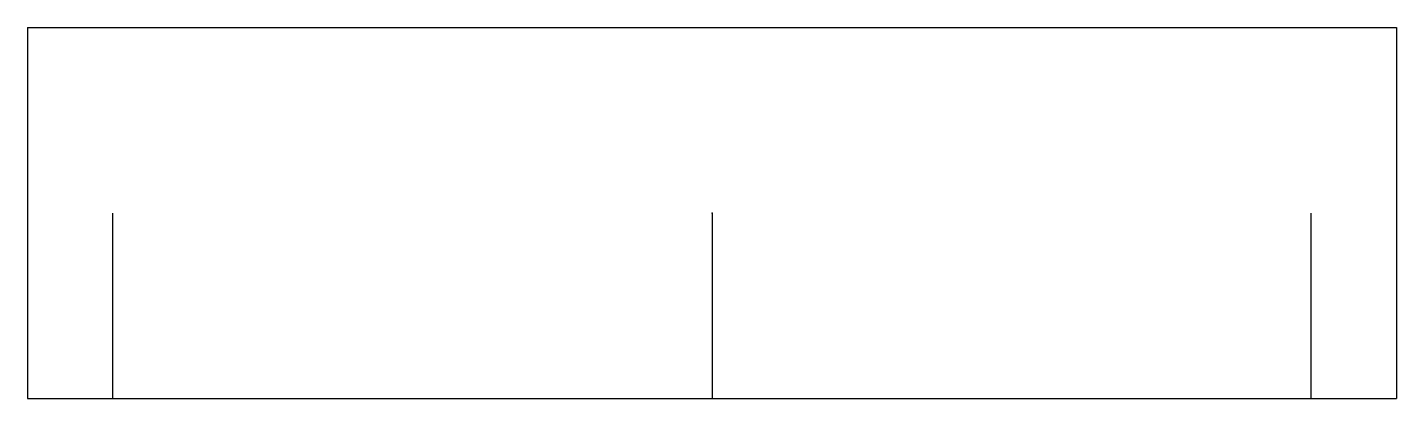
# Model space of a CAD drawing. Header units: millimetres. Extents: x -12 to 12, y -3.2 to 3.2.
import ezdxf

# ---------------------------------------------------------------- set-up
doc = ezdxf.new("R2010")
doc.units = ezdxf.units.MM
doc.header["$PDSIZE"] = -1

msp = doc.modelspace()

# ---------------------------------------------------------------- linework, layer by layer
at = {"color": 7, "linetype": 'Continuous'}
for p, q in [((-12, 3.25), (12, 3.25)), ((-12, 3.25), (-12, -3.25)), ((12, 3.25), (12, -3.25)), ((-10.5, -3.25), (-10.5, 0)), ((0, 0), (0, -3.25)), ((10.5, -3.25), (10.5, 0)), ((-12, -3.25), (12, -3.25))]:
    msp.add_line(p, q, dxfattribs=at)
msp.add_point((0, 0), dxfattribs=at)

doc.saveas('drawing.dxf')
